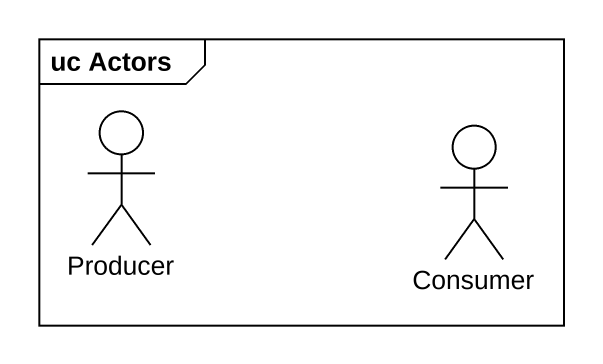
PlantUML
@startuml
mainframe uc Actors
actor Producer
actor Consumer
@enduml
